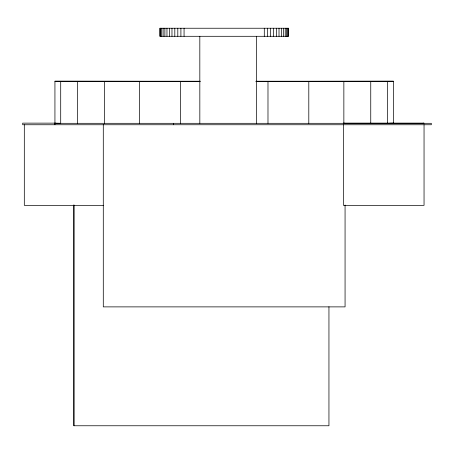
<?xml version="1.0" encoding="UTF-8"?>
<svg xmlns="http://www.w3.org/2000/svg" width="454" height="454" viewBox="0 0 454 454"><rect width="100%" height="100%" fill="white"/><g stroke="black" fill="none" stroke-linecap="round" stroke-linejoin="round"><path stroke-width="0.68" d="M328.946 306.773L328.946 425.761L73.906 425.761L73.911 205.339M422.674 123.312L424.047 123.136L343.457 123.136L344.83 123.312M255.971 81.408L393.419 81.226L393.419 123.312M389.577 123.255L393.419 123.136M54.934 124.748L54.934 81.226L200.157 81.226M255.971 81.226L393.419 81.226M54.934 81.226L200.157 81.408M55.365 123.136L22.7 123.136L22.7 124.748L431.3 124.748L431.3 123.312L54.934 123.312M103.529 205.339L24.312 205.339L24.312 124.748M54.934 123.136L60.705 123.312L60.705 81.408M424.047 124.748L424.047 205.339L343.457 205.339L343.457 124.748M387.654 81.408L387.654 123.312M370.748 81.408L370.748 123.312M345.068 205.021L345.068 306.881L103.291 306.881L103.291 124.379M343.854 81.408L343.854 123.312M308.799 81.408L308.799 123.312M288.267 28.239L288.267 36.297M287.649 28.239L287.649 36.297M286.633 28.239L286.633 36.297M285.237 28.239L285.237 36.297M283.478 28.239L283.478 36.297M281.395 28.239L281.395 36.297M279.017 28.239L279.017 36.297M276.384 28.239L276.384 36.297M273.546 28.239L273.546 36.297M270.556 28.239L270.556 36.297M267.985 81.408L267.985 123.312M267.451 28.239L267.451 36.297M264.296 28.239L264.296 36.297M256.414 36.297L256.431 123.284M199.822 36.297L199.834 123.301M184.063 28.239L184.063 36.297M180.908 28.239L180.908 36.297M180.374 81.408L180.374 123.312M177.803 28.239L177.803 36.297M174.813 28.239L174.813 36.297M173.422 123.312L173.422 124.748M171.975 28.239L171.975 36.297M169.342 28.239L169.342 36.297M166.964 28.239L166.964 36.297M164.881 28.239L164.881 36.297M163.122 28.239L163.122 36.297M161.726 28.239L161.726 36.297M160.71 28.239L160.71 36.297M160.092 28.239L160.092 36.297M139.56 81.408L139.56 123.312M104.505 81.408L104.505 123.312M77.611 81.408L77.611 123.312M73.906 204.782L73.906 425.761M288.472 28.239L159.887 28.239L159.887 36.297L288.472 36.297L288.472 28.239"/></g></svg>
